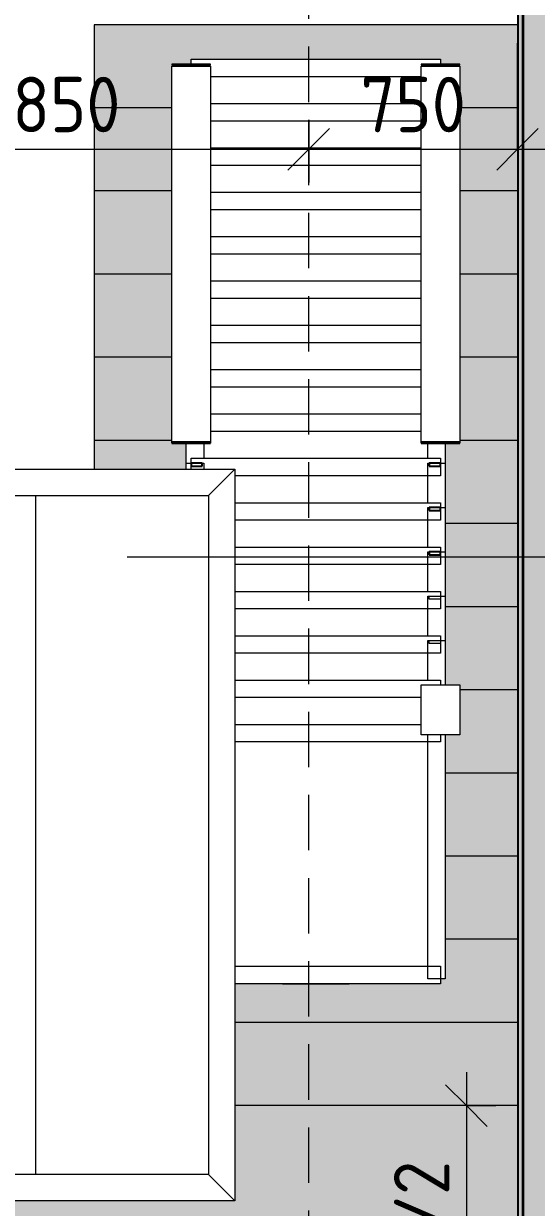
# Model space of a CAD drawing. Header units: millimetres. Extents: x -5524 to 188159, y -8553 to 29000.
# Drawn here: x 1705 to 3557, y 1253 to 5524 of the extents above; entities that cross this region are included whole.
import ezdxf

# ---------------------------------------------------------------- set-up
doc = ezdxf.new("R2010")
doc.units = ezdxf.units.MM
doc.linetypes.add('ADSK_Штрих_ш2 п1', pattern=[300, 200, -100])
doc.linetypes.add('Осевая', pattern=[3175, 635, -476.25, 1587.5, -476.25])
for name, color, linetype, lineweight in [('A-ANNO-DIMS', 7, 'Continuous', 9), ('A-ANNO-DIMS-100', 7, 'Continuous', 9), ('A-DETL-1', 7, 'ADSK_Штрих_ш2 п1', 9), ('A-GENM', 7, 'Continuous', 9), ('A-GENM-1', 7, 'Continuous', 25), ('I-WALL', 7, 'Continuous', 9), ('S-STRS-2', 7, 'Continuous', 9), ('Оси-2', 7, 'Осевая', 9)]:
    doc.layers.add(name, color=color, linetype=linetype, lineweight=lineweight)
for name, color, linetype, lineweight, true_color in [('A-WALL-1', 254, 'Continuous', 25, 0xbebebe), ('A-WALL-3', 254, 'Continuous', 35, 0xbebebe), ('A-WALL-FNSH-4', 7, 'Continuous', 13, 0x3c3c3c)]:
    doc.layers.add(name, color=color, linetype=linetype, lineweight=lineweight, true_color=true_color)
doc.layers.add('S-STRS-1', color=7, linetype='Continuous', lineweight=13, transparency=1)
doc.styles.add('ISOCPEUR_2', font='isocpeur.ttf', dxfattribs={"width": 0.9, "height": 200})
doc.dimstyles.new('ISO-2_0_0_9К_Средний_округл2', dxfattribs={"dimscale": 304.8, "dimtxt": 199.196235, "dimasz": 0.492126, "dimexe": 0.393701, "dimexo": 0, "dimgap": 0, "dimtad": 1, "dimdec": 0, "dimrnd": 10, "dimzin": 0, "dimdsep": 46, "dimtxsty": 'ISOCPEUR_2', "dimblk1": 'OBLIQUE', "dimblk2": 'OBLIQUE', "dimsah": 1, "dimcen": 0.09, "dimdle": 0.393701, "dimazin": 0, "dimtfac": 1, "dimtdec": 4, "dimtix": 1, "dimtmove": 0, "dimatfit": 3, "dimfxl": 1, "dimtvp": 1, "dimtolj": 1, "dimtzin": 0, "dimarcsym": 2})

# ---------------------------------------------------------------- blocks, each defined once
blk = doc.blocks.new('Люк выхода на кровлю с лестничной клетки - mkr PROLIGHT E100_200-17155861-План расстановки осветительного оборудования 3 этажа в осях 1-12')
at = {"layer": 'A-GENM'}
for p, q in [((-1320, -720), (-1320, 720)), ((-1320, 720), (1320, 720)), ((-1225, 625), (-1320, 720)), ((1320, 720), (1225, 625)), ((1320, 720), (1320, -720)), ((-1225, 625), (1225, 625)), ((-1225, 0), (-1225, 625)), ((1225, 625), (1225, 0)), ((-1225, -625), (-1225, 0)), ((-1225, 0), (1225, 0)), ((1225, 0), (1225, -625)), ((-1225, -625), (-1320, -720)), ((1225, -625), (-1225, -625)), ((1225, -625), (1320, -720)), ((1320, -720), (-1320, -720))]:
    blk.add_line(p, q, dxfattribs=at)
blk = doc.blocks.new('ОМ_Полоса_Прокат_ГОСТ 103-2006 - ОМ_Полоса_Прокат_ГОСТ 103-2006-22193209-План расстановки осветительного оборудования 3 этажа в осях 1-12')
at = {"layer": 'A-GENM'}
for p, q in [((2640.7, 2057.7), (2640.7, 2059.8)), ((2880.7, 2057.7), (2640.7, 2057.7)), ((2880.7, 2059.8), (2880.7, 2057.7))]:
    blk.add_line(p, q, dxfattribs=at)
blk = doc.blocks.new('ОМ_Полоса_Трапеция прямоугольная_Прокат_ГОСТ 103-2006 - ОМ_Полоса_Трапеция прямоугольная_Прокат_ГОСТ 103-2006-21111644-План расстановки осветительного оборудования 3 этажа в осях 1-12')
at = {"layer": 'A-GENM-1'}
for p, q in [((2350.7, 3937.6), (2310.7, 3937.6)), ((2310.7, 3937.6), (2310.7, 3927.6)), ((2350.7, 3927.6), (2350.7, 3937.6)), ((2310.7, 3927.6), (2350.7, 3927.6))]:
    blk.add_line(p, q, dxfattribs=at)
blk = doc.blocks.new('ОМ_Полоса_Прокат_ГОСТ 103-2006 - ОМ_Полоса_Прокат_ГОСТ 103-2006-22193251-План расстановки осветительного оборудования 3 этажа в осях 1-12')
at = {"layer": 'A-GENM'}
for p, q in [((2380.7, 5377.6), (2240.7, 5377.6)), ((2240.7, 5377.6), (2240.7, 5374.6)), ((2240.7, 5374.6), (2380.7, 5374.6)), ((2380.7, 5374.6), (2380.7, 5377.6))]:
    blk.add_line(p, q, dxfattribs=at)
blk = doc.blocks.new('ОМ_Полоса_Прокат_ГОСТ 103-2006 - ОМ_Полоса_Прокат_ГОСТ 103-2006-22193252-План расстановки осветительного оборудования 3 этажа в осях 1-12')
at = {"layer": 'A-GENM'}
for p, q in [((2240.7, 5370.1), (2380.7, 5370.1)), ((2240.7, 4014), (2240.7, 5370.1)), ((2380.7, 5370.1), (2380.7, 4014))]:
    blk.add_line(p, q, dxfattribs=at)
at = {"layer": 'A-GENM-1'}
for p, q in [((2380.7, 4014), (2240.7, 4014)), ((2240.7, 4014), (2240.7, 4010.5)), ((2240.7, 4010.5), (2380.7, 4010.5)), ((2380.7, 4010.5), (2380.7, 4014))]:
    blk.add_line(p, q, dxfattribs=at)
blk = doc.blocks.new('ОМ_Полоса_Трапеция прямоугольная_Прокат_ГОСТ 103-2006 - ОМ_Полоса_Трапеция прямоугольная_Прокат_ГОСТ 103-2006-21111686-План расстановки осветительного оборудования 3 этажа в осях 1-12')
at = {"layer": 'A-GENM-1'}
for p, q in [((3170.7, 3937.6), (3170.7, 3927.6)), ((3210.7, 3937.6), (3170.7, 3937.6)), ((3210.7, 3927.6), (3210.7, 3937.6)), ((3170.7, 3927.6), (3210.7, 3927.6))]:
    blk.add_line(p, q, dxfattribs=at)
blk = doc.blocks.new('ОМ_Полоса_Трапеция прямоугольная_Прокат_ГОСТ 103-2006 - ОМ_Полоса_Трапеция прямоугольная_Прокат_ГОСТ 103-2006-V16-План расстановки осветительного оборудования 3 этажа в осях 1-12')
at = {"layer": 'A-GENM'}
for p, q in [((3170.7, 3287.6), (3170.7, 3297.6)), ((3170.7, 3297.6), (3210.7, 3297.6)), ((3210.7, 3297.6), (3210.7, 3287.6)), ((3210.7, 3287.6), (3170.7, 3287.6))]:
    blk.add_line(p, q, dxfattribs=at)
blk = doc.blocks.new('ОМ_Полоса_Прокат_ГОСТ 103-2006 - ОМ_Полоса_Прокат_ГОСТ 103-2006-22193295-План расстановки осветительного оборудования 3 этажа в осях 1-12')
at = {"layer": 'A-GENM'}
for p, q in [((3140.7, 5377.6), (3140.7, 5374.6)), ((3280.7, 5377.6), (3140.7, 5377.6)), ((3140.7, 5374.6), (3280.7, 5374.6)), ((3280.7, 5374.6), (3280.7, 5377.6))]:
    blk.add_line(p, q, dxfattribs=at)
blk = doc.blocks.new('ОМ_Полоса_Прокат_ГОСТ 103-2006 - ОМ_Полоса_Прокат_ГОСТ 103-2006-22193296-План расстановки осветительного оборудования 3 этажа в осях 1-12')
at = {"layer": 'A-GENM'}
for p, q in [((3140.7, 5370.1), (3280.7, 5370.1)), ((3140.7, 4014), (3140.7, 5370.1)), ((3280.7, 5370.1), (3280.7, 4014))]:
    blk.add_line(p, q, dxfattribs=at)
at = {"layer": 'A-GENM-1'}
for p, q in [((3140.7, 4014), (3140.7, 4010.5)), ((3280.7, 4014), (3140.7, 4014)), ((3140.7, 4010.5), (3280.7, 4010.5)), ((3280.7, 4010.5), (3280.7, 4014))]:
    blk.add_line(p, q, dxfattribs=at)
blk = doc.blocks.new('ОМ_Полоса_Прокат_ГОСТ 103-2006 - ОМ_Полоса_Прокат_ГОСТ 103-2006-22193297-План расстановки осветительного оборудования 3 этажа в осях 1-12')
at = {"layer": 'A-GENM'}
for p, q in [((0, -70), (0, 70)), ((0, 70), (180, 70)), ((180, 70), (180, -70)), ((180, -70), (0, -70))]:
    blk.add_line(p, q, dxfattribs=at)
blk = doc.blocks.new('ОМ_Уголок_ГОСТ 8509-93 - ОМ_Уголок_ГОСТ 8509-93-22194532-План расстановки осветительного оборудования 3 этажа в осях 1-12')
at = {"layer": 'A-GENM'}
for p, q in [((900, 45.2), (157.9, 45.2)), ((900, 10), (900, 45.2)), ((157.9, -17.8), (900, -17.8)), ((900, -17.8), (900, 0))]:
    blk.add_line(p, q, dxfattribs=at)
blk = doc.blocks.new('ОМ_Уголок_ГОСТ 8509-93 - ОМ_Уголок_ГОСТ 8509-93-22194533-План расстановки осветительного оборудования 3 этажа в осях 1-12')
at = {"layer": 'A-GENM'}
for p, q in [((0, 45.2), (0, 40)), ((142.2, 45.2), (0, 45.2)), ((0, 0), (0, -17.8)), ((0, -17.8), (160, -17.8))]:
    blk.add_line(p, q, dxfattribs=at)
blk = doc.blocks.new('ОМ_Уголок_ГОСТ 8509-93 - ОМ_Уголок_ГОСТ 8509-93-V17-План расстановки осветительного оборудования 3 этажа в осях 1-12')
at = {"layer": 'A-GENM'}
for p, q in [((900, 45.2), (157.9, 45.2)), ((900, 10), (900, 45.2)), ((0, 21.3), (0, 10)), ((0, 0), (0, -17.8)), ((0, -17.8), (900, -17.8)), ((900, -17.8), (900, 0))]:
    blk.add_line(p, q, dxfattribs=at)
blk = doc.blocks.new('ОМ_Уголок_ГОСТ 8509-93 - ОМ_Уголок_ГОСТ 8509-93-V18-План расстановки осветительного оборудования 3 этажа в осях 1-12')
at = {"layer": 'A-GENM'}
for p, q in [((300, 45.2), (278.7, 45.2)), ((300, 40), (300, 45.2)), ((278.7, -17.8), (300, -17.8)), ((300, -17.8), (300, 0))]:
    blk.add_line(p, q, dxfattribs=at)
blk = doc.blocks.new('ОМ_Уголок_ГОСТ 8509-93 - ОМ_Уголок_ГОСТ 8509-93-V19-План расстановки осветительного оборудования 3 этажа в осях 1-12')
at = {"layer": 'A-GENM'}
for p, q in [((830, 45.2), (157.9, 45.2)), ((157.9, -17.8), (900, -17.8)), ((900, -17.8), (900, 0))]:
    blk.add_line(p, q, dxfattribs=at)
blk = doc.blocks.new('ОМ_Уголок_ГОСТ 8509-93 - ОМ_Уголок_ГОСТ 8509-93-V20-План расстановки осветительного оборудования 3 этажа в осях 1-12')
at = {"layer": 'A-GENM'}
for p, q in [((830, 45.2), (70, 45.2)), ((70, -17.8), (830, -17.8))]:
    blk.add_line(p, q, dxfattribs=at)
blk = doc.blocks.new('ОМ_Уголок_ГОСТ 8509-93 - ОМ_Уголок_ГОСТ 8509-93-V21-План расстановки осветительного оборудования 3 этажа в осях 1-12')
at = {"layer": 'A-GENM'}
for p, q in [((142.2, 45.2), (87, 45.2)), ((87, -17.8), (160, -17.8))]:
    blk.add_line(p, q, dxfattribs=at)
blk = doc.blocks.new('ОМ_Уголок_ГОСТ 8509-93 - ОМ_Уголок_ГОСТ 8509-93-V22-План расстановки осветительного оборудования 3 этажа в осях 1-12')
at = {"layer": 'A-GENM'}
for p, q in [((213, 45.2), (157.8, 45.2)), ((140, -17.8), (213, -17.8))]:
    blk.add_line(p, q, dxfattribs=at)
blk = doc.blocks.new('ОМ_Уголок_ГОСТ 8509-93 - ОМ_Уголок_ГОСТ 8509-93-V23-План расстановки осветительного оборудования 3 этажа в осях 1-12')
at = {"layer": 'A-GENM'}
for p, q in [((830, 45.2), (70, 45.2)), ((0, 7.4), (0, 3)), ((900, 3), (900, 7.4)), ((0, 0), (0, -17.8)), ((0, -17.8), (900, -17.8)), ((900, -17.8), (900, 0))]:
    blk.add_line(p, q, dxfattribs=at)
blk = doc.blocks.new('ОМ_Уголок_ГОСТ 8509-93 - ОМ_Уголок_ГОСТ 8509-93-V24-План расстановки осветительного оборудования 3 этажа в осях 1-12')
at = {"layer": 'A-GENM'}
for p, q in [((7.4, 45.2), (3, 45.2)), ((3, -17.8), (7.4, -17.8))]:
    blk.add_line(p, q, dxfattribs=at)
blk = doc.blocks.new('ОМ_Уголок_ГОСТ 8509-93 - ОМ_Уголок_ГОСТ 8509-93-V25-План расстановки осветительного оборудования 3 этажа в осях 1-12')
at = {"layer": 'A-GENM'}
for p, q in [((297, 45.2), (292.6, 45.2)), ((292.6, -17.8), (297, -17.8))]:
    blk.add_line(p, q, dxfattribs=at)
blk = doc.blocks.new('ОМ_Уголок_ГОСТ 8509-93 - ОМ_Уголок_ГОСТ 8509-93-V26-План расстановки осветительного оборудования 3 этажа в осях 1-12')
at = {"layer": 'A-GENM'}
for p, q in [((900, 45.2), (157.9, 45.2)), ((900, 20), (900, 45.2)), ((157.9, -17.8), (830, -17.8))]:
    blk.add_line(p, q, dxfattribs=at)
blk = doc.blocks.new('ОМ_Уголок_ГОСТ 8509-93 - ОМ_Уголок_ГОСТ 8509-93-V27-План расстановки осветительного оборудования 3 этажа в осях 1-12')
at = {"layer": 'A-GENM'}
for p, q in [((0, 45.2), (0, -17.8)), ((742.1, 45.2), (0, 45.2)), ((0, -17.8), (742.1, -17.8))]:
    blk.add_line(p, q, dxfattribs=at)
blk = doc.blocks.new('ОМ_Уголок_ГОСТ 8509-93 - ОМ_Уголок_ГОСТ 8509-93-V28-План расстановки осветительного оборудования 3 этажа в осях 1-12')
at = {"layer": 'A-GENM'}
for p, q in [((900, 45.2), (20, 45.2)), ((900, -17.8), (900, 45.2)), ((20, -17.8), (900, -17.8))]:
    blk.add_line(p, q, dxfattribs=at)
blk = doc.blocks.new('ОМ_Полоса_Трапеция прямоугольная_Прокат_ГОСТ 103-2006 - ОМ_Полоса_Трапеция прямоугольная_Прокат_ГОСТ 103-2006-V33-План расстановки осветительного оборудования 3 этажа в осях 1-12')
at = {"layer": 'A-GENM-1'}
for p, q in [((3170.7, 3617.6), (3170.7, 3607.6)), ((3210.7, 3617.6), (3170.7, 3617.6)), ((3170.7, 3607.6), (3210.7, 3607.6)), ((3210.7, 3607.6), (3210.7, 3617.6))]:
    blk.add_line(p, q, dxfattribs=at)
blk = doc.blocks.new('ОМ_Полоса_Трапеция прямоугольная_Прокат_ГОСТ 103-2006 - ОМ_Полоса_Трапеция прямоугольная_Прокат_ГОСТ 103-2006-V34-План расстановки осветительного оборудования 3 этажа в осях 1-12')
at = {"layer": 'A-GENM-1'}
for p, q in [((3170.7, 3777.6), (3170.7, 3767.6)), ((3210.7, 3777.6), (3170.7, 3777.6)), ((3170.7, 3767.6), (3210.7, 3767.6)), ((3210.7, 3767.6), (3210.7, 3777.6))]:
    blk.add_line(p, q, dxfattribs=at)
blk = doc.blocks.new('DIMBLOCK99-План расстановки осветительного оборудования 3 этажа в осях 1-12')
at = {"layer": 'A-ANNO-DIMS-100'}
for p, q in [((885, 5176.8), (885, 4950.7)), ((885, 5070.7), (885, 5176.8)), ((2735, 5176.8), (2735, 4950.7)), ((2735, 5070.7), (2735, 5176.8)), ((885, 5070.7), (2735, 5070.7))]:
    blk.add_line(p, q, dxfattribs=at)
at = {"layer": 'A-ANNO-DIMS-100', "lineweight": 20}
for p, q in [((885, 5070.7), (960, 5145.7)), ((2735, 5070.7), (2810, 5145.7)), ((885, 5070.7), (810, 4995.7)), ((2735, 5070.7), (2660, 4995.7))]:
    blk.add_line(p, q, dxfattribs=at)
at = {"layer": 'A-ANNO-DIMS-100', "color": 0, "insert": (1574.4, 5332), "char_height": 200, "width": 565.411, "attachment_point": 1, "line_spacing_factor": 1.149209, "style": 'ISOCPEUR_2'}
blk.add_mtext('1850', dxfattribs=at)
blk = doc.blocks.new('_Oblique')
at = {"color": 0, "linetype": 'ByBlock', "lineweight": -2}
blk.add_line((-0.5, -0.5), (0.5, 0.5), dxfattribs=at)
blk = doc.blocks.new('DIMBLOCK100-План расстановки осветительного оборудования 3 этажа в осях 1-12')
at = {"layer": 'A-ANNO-DIMS-100'}
for p, q in [((3489, 5453), (3489, 4950.7)), ((3489, 5070.7), (3489, 5453)), ((2735, 5176.8), (2735, 4950.7)), ((2735, 5070.7), (2735, 5176.8)), ((2735, 5070.7), (3609, 5070.7))]:
    blk.add_line(p, q, dxfattribs=at)
at = {"layer": 'A-ANNO-DIMS-100', "lineweight": 20}
for p, q in [((2735, 5070.7), (2810, 5145.7)), ((3489, 5070.7), (3564, 5145.7)), ((2735, 5070.7), (2660, 4995.7)), ((3489, 5070.7), (3414, 4995.7))]:
    blk.add_line(p, q, dxfattribs=at)
at = {"layer": 'A-ANNO-DIMS-100', "color": 0, "insert": (2922.4, 5332), "char_height": 200, "width": 455.087, "attachment_point": 1, "line_spacing_factor": 1.149209, "style": 'ISOCPEUR_2'}
blk.add_mtext('750', dxfattribs=at)
blk = doc.blocks.new('DIMBLOCK101-План расстановки осветительного оборудования 3 этажа в осях 1-12')
at = {"layer": 'A-ANNO-DIMS-100'}
for p, q in [((3304.4, 1740), (3304.4, 880.5)), ((3410.5, 1620), (3184.4, 1620)), ((3304.4, 1620), (3410.5, 1620)), ((3410.5, 880.5), (3184.4, 880.5)), ((3304.4, 880.5), (3410.5, 880.5))]:
    blk.add_line(p, q, dxfattribs=at)
at = {"layer": 'A-ANNO-DIMS-100', "lineweight": 20}
for p, q in [((3304.4, 1620), (3229.4, 1695)), ((3304.4, 1620), (3379.4, 1545)), ((3304.4, 880.5), (3229.4, 955.5)), ((3304.4, 880.5), (3379.4, 805.5))]:
    blk.add_line(p, q, dxfattribs=at)
at = {"layer": 'A-ANNO-DIMS-100', "color": 0, "insert": (3043.1, 1077.9), "char_height": 200, "width": 413.715, "attachment_point": 1, "rotation": 90, "line_spacing_factor": 1.149209, "style": 'ISOCPEUR_2'}
blk.add_mtext('1/2', dxfattribs=at)

msp = doc.modelspace()

# ---------------------------------------------------------------- hatches: boundary and pattern name
at = {"layer": 'I-WALL'}
h = msp.add_hatch(dxfattribs=at)
h.set_pattern_fill('FP_9', color=256, style=0, pattern_type=2)
h.set_pattern_definition([(45, (0, 0), (-57.0246, 57.0246), []), (45, (57.025, 0), (-57.0246, 57.0246), [100.806, -20.161, 3.353, -16.808])])
h.paths.add_polyline_path([(3510, -100), (3730, -100), (3730, 7900), (3510, 7900), (3510, 120)])
h = msp.add_hatch(dxfattribs=at)
h.set_pattern_fill('FP_30', color=256, style=0, pattern_type=2)
h.set_pattern_definition([(0, (0, 0), (121.92, 30.48), [10.058, -81.382, 10.058, -81.382, -487.68]), (0, (0, 0), (121.92, 30.48), [-182.88, 10.058, -172.822, 10.058, -81.382, -213.36]), (0, (0, 0), (121.92, 30.48), [-457.2, 10.058, -50.902, 10.058, -142.342]), (120, (45.72, 15.24), (-87.35645, 90.34582), [10.058, -81.382, 10.058, -81.382, -487.68]), (120, (45.72, 15.24), (-87.35645, 90.34582), [-182.88, 10.058, -172.822, 10.058, -81.382, -213.36]), (120, (45.72, 15.24), (-87.35645, 90.34582), [-457.2, 10.058, -50.902, 10.058, -142.342]), (240, (60.96, 76.2), (-34.56355, -120.82582), [10.058, -81.382, 10.058, -81.382, -487.68]), (240, (60.96, 76.2), (-34.56355, -120.82582), [-182.88, 10.058, -172.822, 10.058, -81.382, -213.36]), (240, (60.96, 76.2), (-34.56355, -120.82582), [-457.2, 10.058, -50.902, 10.058, -142.342])])
h.paths.add_polyline_path([(3490, 140), (3510, 140), (3510, 7660), (3490, 7659), (3490, 141)])
at = {"layer": 'S-STRS-1'}
for points in [[(1960, 5220), (2240.7, 5220), (2240.7, 5370.1), (2292.9, 5370.1), (2292.9, 5374.6), (2240.7, 5374.6), (2240.7, 5377.6), (2310.7, 5377.6), (2310.7, 5395.4), (3210.7, 5395.4), (3210.7, 5377.6), (3280.7, 5377.6), (3280.7, 5374.6), (3228.5, 5374.6), (3228.5, 5370.1), (3280.7, 5370.1), (3280.7, 5220), (3490, 5220), (3490, 5520), (1960, 5520), (1960, 5374.6)], [(3228.5, 3420), (3490, 3420), (3490, 3720), (3228.5, 3720), (3228.5, 3459.8)], [(3280.7, 3120), (3490, 3120), (3490, 3420), (3228.5, 3420), (3228.5, 3137.6), (3280.7, 3137.6)], [(3228.5, 2820), (3490, 2820), (3490, 3120), (3280.7, 3120), (3280.7, 2957.6), (3228.5, 2957.6), (3228.5, 2837.6)], [(3228.5, 2520), (3490, 2520), (3490, 2820), (3228.5, 2820)], [(3228.5, 2220), (3490, 2220), (3490, 2520), (3228.5, 2520), (3228.5, 2263.4)], [(2820.7, 1920), (3490, 1920), (3490, 2220), (3228.5, 2220), (3228.5, 2077.6), (3210.7, 2077.6), (3210.7, 2059.8), (2880.7, 2059.8), (2880.7, 2057.7), (2640.7, 2057.7), (2640.7, 2059.8), (2468.6, 2059.8), (2468.6, 1920), (2700.7, 1920)], [(3490, 1620), (3490, 1920), (2468.6, 1920), (2468.6, 1620)], [(131, 140), (3490, 141), (3490, 1620), (2468.6, 1620), (2468.6, 1276.3), (1028.6, 1276.3), (1028.6, 1620), (130, 1620), (130.7, 140)]]:
    msp.add_hatch(color=256, dxfattribs=at).paths.add_polyline_path(points)
h = msp.add_hatch(color=256, dxfattribs=at)
h.paths.add_polyline_path([(3490, 4920), (3490, 5220), (3280.7, 5220), (3280.7, 4920)])
h.paths.add_polyline_path([(2240.7, 4920), (2240.7, 5220), (1960, 5220), (1960, 4920)])
h = msp.add_hatch(color=256, dxfattribs=at)
h.paths.add_polyline_path([(3490, 4620), (3490, 4920), (3280.7, 4920), (3280.7, 4620)])
h.paths.add_polyline_path([(2240.7, 4620), (2240.7, 4920), (1960, 4920), (1960, 4620)])
h = msp.add_hatch(color=256, dxfattribs=at)
h.paths.add_polyline_path([(3490, 4320), (3490, 4620), (3280.7, 4620), (3280.7, 4320)])
h.paths.add_polyline_path([(2240.7, 4320), (2240.7, 4620), (1960, 4620), (1960, 4320)])
h = msp.add_hatch(color=256, dxfattribs=at)
h.paths.add_polyline_path([(3490, 4020), (3490, 4320), (3280.7, 4320), (3280.7, 4020)])
h.paths.add_polyline_path([(1960, 4020), (2240.7, 4020), (2240.7, 4320), (1960, 4320), (1960, 4242.6)])
h = msp.add_hatch(color=256, dxfattribs=at)
h.paths.add_polyline_path([(3490, 3720), (3490, 4020), (3280.7, 4020), (3280.7, 4010.5), (3228.5, 4010.5), (3228.5, 3720)])
h.paths.add_polyline_path([(2292.9, 3916.3), (2292.9, 4010.5), (2240.7, 4010.5), (2240.7, 4020), (1960, 4020), (1960, 3916.3)])

# ---------------------------------------------------------------- linework, layer by layer
at = {"layer": 'A-DETL-1'}
msp.add_line((2735, 141), (2735, 7660), dxfattribs=at)
at = {"layer": 'A-WALL-1'}
msp.add_line((3490, 7660), (3490, 141), dxfattribs=at)
at = {"layer": 'A-WALL-3'}
msp.add_line((3510, 140), (3510, 7680), dxfattribs=at)
at = {"layer": 'A-WALL-FNSH-4'}
msp.add_line((3489, 7659), (3489, 497.5), dxfattribs=at)
at = {"layer": 'S-STRS-2'}
for p, q in [((3490, 5520), (1960, 5520)), ((1960, 5520), (1960, 5220)), ((3490, 5520), (1960, 5520)), ((1960, 5220), (1960, 4920)), ((2240.7, 5220), (1960, 5220)), ((2240.7, 5220), (1960, 5220)), ((3490, 5220), (3280.7, 5220)), ((3490, 5220), (3280.7, 5220)), ((1960, 4920), (1960, 4620)), ((2240.7, 4920), (1960, 4920)), ((2240.7, 4920), (1960, 4920)), ((3490, 4920), (3280.7, 4920)), ((3490, 4920), (3280.7, 4920)), ((1960, 4620), (1960, 4320)), ((2240.7, 4620), (1960, 4620)), ((2240.7, 4620), (1960, 4620)), ((3490, 4620), (3280.7, 4620)), ((3490, 4620), (3280.7, 4620)), ((1960, 4320), (1960, 4020)), ((2240.7, 4320), (1960, 4320)), ((2240.7, 4320), (1960, 4320)), ((3490, 4320), (3280.7, 4320)), ((3490, 4320), (3280.7, 4320)), ((1960, 4020), (1960, 3916.3)), ((2240.7, 4020), (1960, 4020)), ((2240.7, 4020), (1960, 4020)), ((3490, 4020), (3280.7, 4020)), ((3490, 4020), (3280.7, 4020)), ((3490, 3720), (3228.5, 3720)), ((3490, 3720), (3228.5, 3720)), ((3490, 3420), (3228.5, 3420)), ((3490, 3420), (3228.5, 3420)), ((3490, 3120), (3280.7, 3120)), ((3490, 3120), (3280.7, 3120)), ((3490, 2820), (3228.5, 2820)), ((3490, 2820), (3228.5, 2820)), ((3490, 2520), (3228.5, 2520)), ((3490, 2520), (3228.5, 2520)), ((3490, 2220), (3228.5, 2220)), ((3490, 2220), (3228.5, 2220)), ((3490, 1920), (2468.6, 1920)), ((3490, 1920), (2468.6, 1920)), ((3490, 1620), (2468.6, 1620)), ((3490, 1620), (2468.6, 1620))]:
    msp.add_line(p, q, dxfattribs=at)
at = {"layer": 'Оси-2'}
msp.add_line((-2206.6, 3600), (36260, 3600), dxfattribs=at)

# ---------------------------------------------------------------- block references
at = {"layer": 'A-GENM', "extrusion": (0, 0, -1)}
for name, p, rotation in [('ОМ_Уголок_ГОСТ 8509-93 - ОМ_Уголок_ГОСТ 8509-93-V23-План расстановки осветительного оборудования 3 этажа в осях 1-12', (-2310.7, 5377.6), 180), ('ОМ_Уголок_ГОСТ 8509-93 - ОМ_Уголок_ГОСТ 8509-93-V25-План расстановки осветительного оборудования 3 этажа в осях 1-12', (-2310.7, 5077.6), 90.00000000000087), ('ОМ_Уголок_ГОСТ 8509-93 - ОМ_Уголок_ГОСТ 8509-93-V24-План расстановки осветительного оборудования 3 этажа в осях 1-12', (-3210.7, 5377.6), 270.0000000000007), ('ОМ_Уголок_ГОСТ 8509-93 - ОМ_Уголок_ГОСТ 8509-93-V20-План расстановки осветительного оборудования 3 этажа в осях 1-12', (-2310.7, 5217.6), 180), ('ОМ_Уголок_ГОСТ 8509-93 - ОМ_Уголок_ГОСТ 8509-93-V20-План расстановки осветительного оборудования 3 этажа в осях 1-12', (-2310.7, 5057.6), 180), ('ОМ_Уголок_ГОСТ 8509-93 - ОМ_Уголок_ГОСТ 8509-93-V20-План расстановки осветительного оборудования 3 этажа в осях 1-12', (-2310.7, 4897.6), 180), ('ОМ_Уголок_ГОСТ 8509-93 - ОМ_Уголок_ГОСТ 8509-93-V20-План расстановки осветительного оборудования 3 этажа в осях 1-12', (-2310.7, 4737.6), 180), ('ОМ_Уголок_ГОСТ 8509-93 - ОМ_Уголок_ГОСТ 8509-93-V20-План расстановки осветительного оборудования 3 этажа в осях 1-12', (-2310.7, 4577.6), 180), ('ОМ_Уголок_ГОСТ 8509-93 - ОМ_Уголок_ГОСТ 8509-93-V20-План расстановки осветительного оборудования 3 этажа в осях 1-12', (-2310.7, 4417.6), 180), ('ОМ_Уголок_ГОСТ 8509-93 - ОМ_Уголок_ГОСТ 8509-93-V20-План расстановки осветительного оборудования 3 этажа в осях 1-12', (-2310.7, 4257.6), 180), ('ОМ_Уголок_ГОСТ 8509-93 - ОМ_Уголок_ГОСТ 8509-93-V20-План расстановки осветительного оборудования 3 этажа в осях 1-12', (-2310.7, 4097.6), 180), ('ОМ_Уголок_ГОСТ 8509-93 - ОМ_Уголок_ГОСТ 8509-93-V22-План расстановки осветительного оборудования 3 этажа в осях 1-12', (-2310.7, 3797.6), 90.00000000000087), ('ОМ_Уголок_ГОСТ 8509-93 - ОМ_Уголок_ГОСТ 8509-93-V21-План расстановки осветительного оборудования 3 этажа в осях 1-12', (-3210.7, 4097.6), 270.0000000000007), ('ОМ_Уголок_ГОСТ 8509-93 - ОМ_Уголок_ГОСТ 8509-93-V18-План расстановки осветительного оборудования 3 этажа в осях 1-12', (-2310.7, 3637.6), 90.00000000000087), ('ОМ_Уголок_ГОСТ 8509-93 - ОМ_Уголок_ГОСТ 8509-93-V17-План расстановки осветительного оборудования 3 этажа в осях 1-12', (-2310.7, 3937.6), 180), ('ОМ_Уголок_ГОСТ 8509-93 - ОМ_Уголок_ГОСТ 8509-93-22194533-План расстановки осветительного оборудования 3 этажа в осях 1-12', (-3210.7, 3937.6), 270.0000000000007), ('ОМ_Уголок_ГОСТ 8509-93 - ОМ_Уголок_ГОСТ 8509-93-22194532-План расстановки осветительного оборудования 3 этажа в осях 1-12', (-2310.7, 3777.6), 180), ('ОМ_Уголок_ГОСТ 8509-93 - ОМ_Уголок_ГОСТ 8509-93-22194533-План расстановки осветительного оборудования 3 этажа в осях 1-12', (-3210.7, 3777.6), 270.0000000000007), ('ОМ_Уголок_ГОСТ 8509-93 - ОМ_Уголок_ГОСТ 8509-93-22194532-План расстановки осветительного оборудования 3 этажа в осях 1-12', (-2310.7, 3617.6), 180), ('ОМ_Уголок_ГОСТ 8509-93 - ОМ_Уголок_ГОСТ 8509-93-22194533-План расстановки осветительного оборудования 3 этажа в осях 1-12', (-3210.7, 3617.6), 270.0000000000007), ('ОМ_Уголок_ГОСТ 8509-93 - ОМ_Уголок_ГОСТ 8509-93-22194532-План расстановки осветительного оборудования 3 этажа в осях 1-12', (-2310.7, 3457.6), 180), ('ОМ_Уголок_ГОСТ 8509-93 - ОМ_Уголок_ГОСТ 8509-93-22194533-План расстановки осветительного оборудования 3 этажа в осях 1-12', (-3210.7, 3457.6), 270.0000000000007), ('ОМ_Уголок_ГОСТ 8509-93 - ОМ_Уголок_ГОСТ 8509-93-22194532-План расстановки осветительного оборудования 3 этажа в осях 1-12', (-2310.7, 3297.6), 180), ('ОМ_Уголок_ГОСТ 8509-93 - ОМ_Уголок_ГОСТ 8509-93-22194533-План расстановки осветительного оборудования 3 этажа в осях 1-12', (-3210.7, 3297.6), 270.0000000000007), ('ОМ_Уголок_ГОСТ 8509-93 - ОМ_Уголок_ГОСТ 8509-93-V19-План расстановки осветительного оборудования 3 этажа в осях 1-12', (-2310.7, 3137.6), 180), ('ОМ_Уголок_ГОСТ 8509-93 - ОМ_Уголок_ГОСТ 8509-93-V26-План расстановки осветительного оборудования 3 этажа в осях 1-12', (-2310.7, 2977.6), 180), ('ОМ_Уголок_ГОСТ 8509-93 - ОМ_Уголок_ГОСТ 8509-93-V28-План расстановки осветительного оборудования 3 этажа в осях 1-12', (-3210.7, 2977.6), 270.0000000000002)]:
    msp.add_blockref(name, p, dxfattribs=dict(at, rotation=rotation))
at = {"layer": 'A-GENM'}
for name, p in [('ОМ_Полоса_Прокат_ГОСТ 103-2006 - ОМ_Полоса_Прокат_ГОСТ 103-2006-22193251-План расстановки осветительного оборудования 3 этажа в осях 1-12', (0, 0)), ('ОМ_Полоса_Прокат_ГОСТ 103-2006 - ОМ_Полоса_Прокат_ГОСТ 103-2006-22193252-План расстановки осветительного оборудования 3 этажа в осях 1-12', (0, 0)), ('ОМ_Полоса_Прокат_ГОСТ 103-2006 - ОМ_Полоса_Прокат_ГОСТ 103-2006-22193295-План расстановки осветительного оборудования 3 этажа в осях 1-12', (0, 0)), ('ОМ_Полоса_Прокат_ГОСТ 103-2006 - ОМ_Полоса_Прокат_ГОСТ 103-2006-22193296-План расстановки осветительного оборудования 3 этажа в осях 1-12', (0, 0)), ('ОМ_Полоса_Трапеция прямоугольная_Прокат_ГОСТ 103-2006 - ОМ_Полоса_Трапеция прямоугольная_Прокат_ГОСТ 103-2006-21111644-План расстановки осветительного оборудования 3 этажа в осях 1-12', (0, 0)), ('ОМ_Полоса_Трапеция прямоугольная_Прокат_ГОСТ 103-2006 - ОМ_Полоса_Трапеция прямоугольная_Прокат_ГОСТ 103-2006-21111686-План расстановки осветительного оборудования 3 этажа в осях 1-12', (0, 0)), ('ОМ_Полоса_Трапеция прямоугольная_Прокат_ГОСТ 103-2006 - ОМ_Полоса_Трапеция прямоугольная_Прокат_ГОСТ 103-2006-V34-План расстановки осветительного оборудования 3 этажа в осях 1-12', (0, 0)), ('ОМ_Полоса_Трапеция прямоугольная_Прокат_ГОСТ 103-2006 - ОМ_Полоса_Трапеция прямоугольная_Прокат_ГОСТ 103-2006-V33-План расстановки осветительного оборудования 3 этажа в осях 1-12', (0, 0)), ('ОМ_Полоса_Трапеция прямоугольная_Прокат_ГОСТ 103-2006 - ОМ_Полоса_Трапеция прямоугольная_Прокат_ГОСТ 103-2006-V16-План расстановки осветительного оборудования 3 этажа в осях 1-12', (0, 160)), ('ОМ_Полоса_Трапеция прямоугольная_Прокат_ГОСТ 103-2006 - ОМ_Полоса_Трапеция прямоугольная_Прокат_ГОСТ 103-2006-V16-План расстановки осветительного оборудования 3 этажа в осях 1-12', (0, 0)), ('ОМ_Полоса_Прокат_ГОСТ 103-2006 - ОМ_Полоса_Прокат_ГОСТ 103-2006-22193209-План расстановки осветительного оборудования 3 этажа в осях 1-12', (0, 0))]:
    msp.add_blockref(name, p, dxfattribs=at)
for name, p, rotation in [('Люк выхода на кровлю с лестничной клетки - mkr PROLIGHT E100_200-17155861-План расстановки осветительного оборудования 3 этажа в осях 1-12', (1748.6, 2596.3), 270.0000000000002), ('ОМ_Полоса_Прокат_ГОСТ 103-2006 - ОМ_Полоса_Прокат_ГОСТ 103-2006-22193297-План расстановки осветительного оборудования 3 этажа в осях 1-12', (3210.7, 3137.6), 269.9999999999998)]:
    msp.add_blockref(name, p, dxfattribs=dict(at, rotation=rotation))
at = {"layer": 'A-GENM', "extrusion": (0, 0, -1)}
msp.add_blockref('ОМ_Уголок_ГОСТ 8509-93 - ОМ_Уголок_ГОСТ 8509-93-V27-План расстановки осветительного оборудования 3 этажа в осях 1-12', (-3210.7, 2077.6), dxfattribs=at)

# ---------------------------------------------------------------- dimensions: what is measured, and where the dimension line sits
at = {"layer": 'A-ANNO-DIMS'}
for base, p1, p2, override, picture, middle in [((3489, 5070.7), (2735, 5176.8), (3489, 5453), {"dimpost": '<>', "dimfxl": 803.003053}, 'DIMBLOCK100-План расстановки осветительного оборудования 3 этажа в осях 1-12', (3112, 5170.7)), ((2735, 5070.7), (885, 5176.8), (2735, 5176.8), {"dimpost": '<>', "dimfxl": 1850}, 'DIMBLOCK99-План расстановки осветительного оборудования 3 этажа в осях 1-12', (1810, 5170.7))]:
    dim = msp.add_linear_dim(base=base, p1=p1, p2=p2, dimstyle='ISO-2_0_0_9К_Средний_округл2', override=override, dxfattribs=at)
    dim.commit()
    dim.dimension.update_dxf_attribs({"geometry": picture, "text_midpoint": middle})
dim = msp.add_linear_dim(base=(3304.4, 880.5), p1=(3410.5, 1620), p2=(3410.5, 880.5), angle=90, text='1/2', dimstyle='ISO-2_0_0_9К_Средний_округл2', override={"dimpost": '<>', "dimfxl": 739.5}, dxfattribs=at)
dim.commit()
dim.dimension.update_dxf_attribs({"geometry": 'DIMBLOCK101-План расстановки осветительного оборудования 3 этажа в осях 1-12', "text_midpoint": (3204.4, 1250.2)})

doc.saveas('drawing.dxf')
